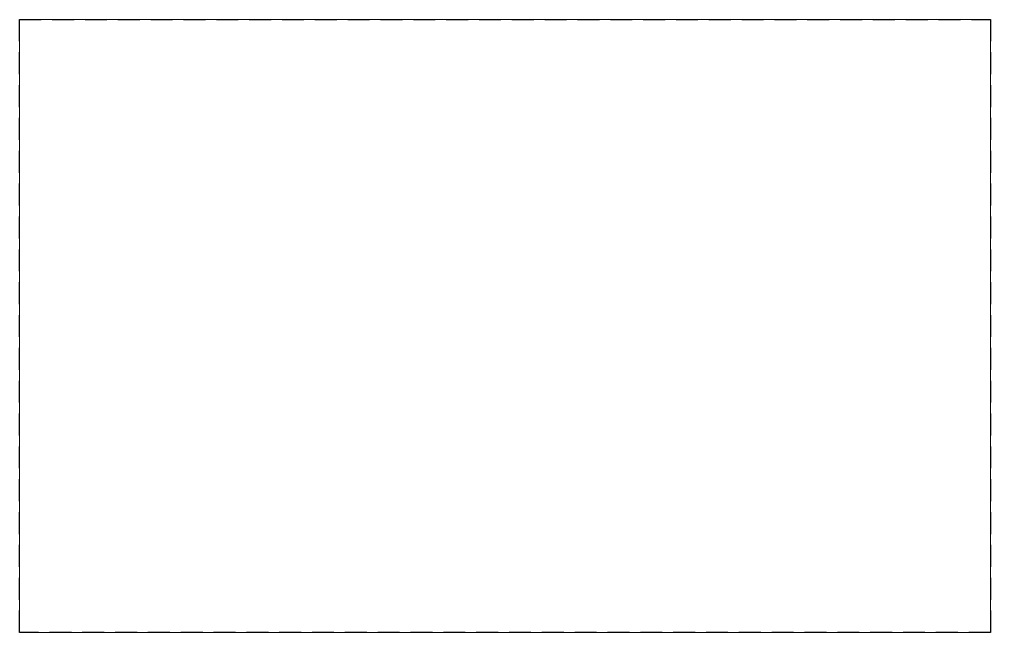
# Paper-space layout 'DATA-RACKING' of a CAD drawing. Header units: feet, sheet in inches. Extents: x -0.2 to 16.5, y -0.2 to 10.3.
import ezdxf

# ---------------------------------------------------------------- set-up
doc = ezdxf.new("R2010")
doc.units = ezdxf.units.FT
doc.header["$MEASUREMENT"] = 0
doc.linetypes.add('DASHED', pattern=[0.75, 0.5, -0.25])
doc.layers.add('LOCKED (NO PRINT)', color=7, linetype='Continuous', plot=False)

psp = doc.layouts.new('DATA-RACKING')

# ---------------------------------------------------------------- linework, layer by layer
at = {"layer": 'LOCKED (NO PRINT)', "color": 7, "linetype": 'DASHED', "ltscale": 0.75}
psp.add_lwpolyline([(-0.162, 10.291), (16.478, 10.291), (16.478, -0.209), (-0.162, -0.209)], close=True, dxfattribs=at)

# ---------------------------------------------------------------- viewports
at = {"layer": 'Defpoints', "color": 7, "view_target_point": (5336.46529, 18394.13643)}
psp.add_viewport(center=(8.158, 5.041), size=(16.64, 10.5), view_center_point=(-1363.20768, 11471.81175), view_height=10.5316526, dxfattribs=at)

doc.saveas('drawing.dxf')
